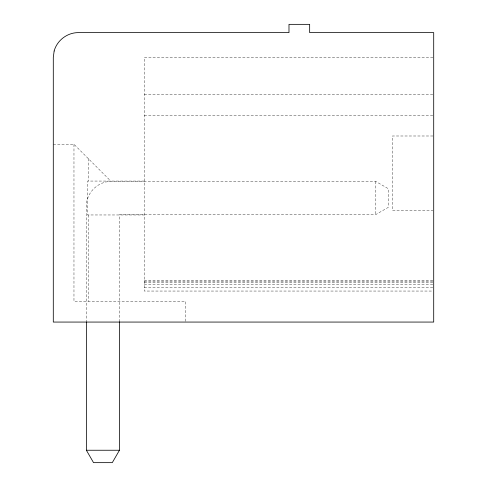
<?xml version="1.0" encoding="UTF-8"?>
<svg xmlns="http://www.w3.org/2000/svg" width="487" height="487" viewBox="0 0 487 487"><rect width="100%" height="100%" fill="white"/><g stroke="black" fill="none" stroke-linecap="round" stroke-linejoin="round"><path stroke-width="0.37" stroke-dasharray="2.44 1.83" d="M119.455 321.755L119.455 214.554L375.818 214.554L388.224 207.395L388.224 188.639L375.818 181.474L111.182 181.474C97.924 181.201 86.096 193.022 86.376 206.287L86.376 321.043M432.943 57.429L144.262 57.429L144.262 291.049L432.943 291.049M144.262 94.642L432.943 94.642M144.262 115.316L432.943 115.316M432.955 135.995L392.358 135.995L392.358 210.421L432.955 210.421M53.296 144.262L73.969 144.262L110.768 181.061M144.262 181.061L87.575 181.061L87.575 214.968L144.262 214.968M144.262 280.713L432.943 280.713M144.262 281.145L432.943 281.145M144.262 282.423L432.943 282.423M144.262 284.53L432.943 284.53M144.262 287.427L432.943 287.427M375.818 181.474L375.818 214.554M185.614 321.323L185.614 301.386L73.969 301.386L73.969 144.262M88.293 158.585L88.293 181.061M88.293 214.968L88.293 301.386"/><path stroke-width="0.73" d="M119.455 321.755L119.455 450.244L112.29 462.65L93.534 462.65L86.376 450.244L86.376 321.804M86.376 450.244L119.455 450.244M54.142 51.007L53.296 57.429L53.296 322.065L433.704 322.065L433.704 32.617L309.659 32.617L309.659 24.35L288.986 24.35L288.986 32.617L78.103 32.617C67.139 32.684 57.04 40.427 54.142 51.007"/></g></svg>
